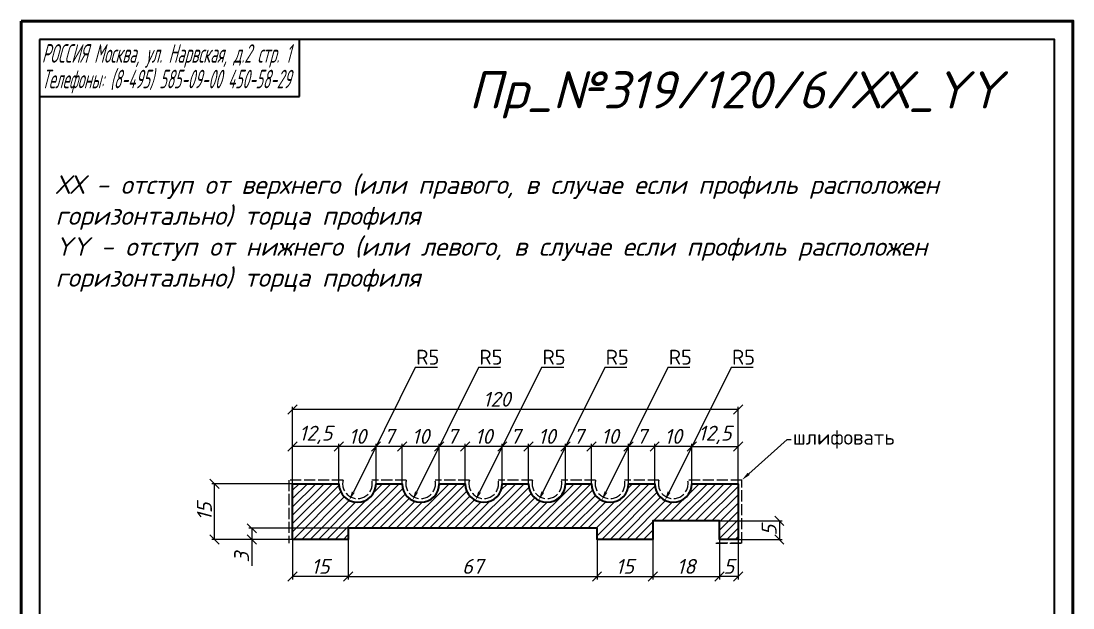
# Model space of a CAD drawing. Header units: millimetres. Extents: x 2858 to 3141, y 118 to 513.
# Drawn here: x 2858.1 to 3141.4, y 354.6 to 512.6 of the extents above; entities that cross this region are included whole.
import ezdxf
from ezdxf import colors
from ezdxf.entities.mleader import LeaderData, LeaderLine
from ezdxf.enums import TextEntityAlignment as Align
from ezdxf.math import Vec2, Vec3

# ---------------------------------------------------------------- set-up
doc = ezdxf.new("R2010")
doc.units = ezdxf.units.MM
doc.linetypes.add('ACAD_ISO02W100', pattern=[15, 12, -3])
doc.layers.get('0').update_dxf_attribs({"lineweight": 13})
for name, color, linetype, lineweight in [('Пр_№319', 1, 'Continuous', 35), ('служебный слой ЛИНИИ ПУНКТИРНЫЕ', 7, 'ACAD_ISO02W100', 13), ('служебный слой НАДПИСИ', 7, 'Continuous', 13), ('служебный слой ПОЗИЦИИ', 7, 'Continuous', 13), ('служебный слой РАЗМЕРЫ', 7, 'Continuous', 9), ('служебный слой ШТАМП', 7, 'Continuous', 30), ('служебный слой ШТРИХОВКА', 7, 'Continuous', 5)]:
    doc.layers.add(name, color=color, linetype=linetype, lineweight=lineweight)
doc.styles.add('ЕСКД', font='isocpeur.ttf', dxfattribs={"oblique": 15})
doc.styles.add('ЕСКД профили размеры', font='isocpeur.ttf')
doc.styles.add('ЕСКД штамп_текст', font='isocpeur.ttf')
doc.dimstyles.new('ЕСКД', dxfattribs={"dimtxt": 3.5, "dimasz": 2.5, "dimexe": 0.25, "dimexo": 0, "dimgap": 0.35, "dimtad": 1, "dimdec": 1, "dimzin": 9, "dimtxsty": 'ЕСКД', "dimblk": 'OBLIQUE', "dimcen": 0, "dimclrd": 256, "dimclre": 256, "dimclrt": 256, "dimadec": 1, "dimazin": 0, "dimtfac": 1, "dimtdec": 1, "dimtmove": 0, "dimatfit": 3, "dimldrblk": 'DOTSMALL', "dimfxl": 1, "dimlwd": -1, "dimlwe": -1, "dimarcsym": 0})
doc.dimstyles.new('ЕСКД профили$4', dxfattribs={"dimtxt": 1.5, "dimasz": 1, "dimexe": 0.3, "dimexo": 0, "dimgap": 0.35, "dimtad": 1, "dimtoh": 1, "dimdec": 1, "dimzin": 9, "dimtxsty": 'ЕСКД профили размеры', "dimblk": 'OBLIQUE', "dimcen": 0, "dimse1": 1, "dimclrd": 256, "dimclre": 256, "dimclrt": 256, "dimadec": 1, "dimazin": 0, "dimtfac": 1, "dimtdec": 1, "dimtofl": 0, "dimtmove": 0, "dimatfit": 3, "dimldrblk": 'DOTSMALL', "dimfxl": 1, "dimlwd": -1, "dimlwe": -1, "dimarcsym": 2})

# ---------------------------------------------------------------- blocks, each defined once
blk = doc.blocks.new('_OBLIQUE')
at = {"color": 0, "linetype": 'ByBlock'}
blk.add_line((-0.5, -0.5), (0.5, 0.5), dxfattribs=at)
blk = doc.blocks.new('*D868')
at = {"layer": 'Defpoints', "color": 0, "transparency": 16777216}
for p in [(2946.24, 376.05), (2920.24, 373.05), (2931.24, 373.05)]:
    blk.add_point(p, dxfattribs=at)
at = {"layer": 'служебный слой РАЗМЕРЫ', "transparency": 16777216}
for p, q in [((2946.24, 376.05), (2919.49, 376.05)), ((2920.24, 376.05), (2920.24, 373.05)), ((2931.24, 373.05), (2919.49, 373.05)), ((2920.24, 373.05), (2920.24, 365.97))]:
    blk.add_line(p, q, dxfattribs=at)
at = {"layer": 'служебный слой РАЗМЕРЫ', "transparency": 16777216, "xscale": 2.5, "yscale": 2.5, "zscale": 2.5}
for p, rotation in [((2920.24, 376.05), 90), ((2920.24, 373.05), 270)]:
    blk.add_blockref('_OBLIQUE', p, dxfattribs=dict(at, rotation=rotation))
at = {"layer": 'служебный слой РАЗМЕРЫ', "transparency": 16777216, "insert": (2917.49, 368.26), "char_height": 4, "attachment_point": 5, "rotation": 90, "style": 'ЕСКД'}
blk.add_mtext('3', dxfattribs=at)
blk = doc.blocks.new('_DotSmall')
at = {"color": 0, "linetype": 'ByBlock', "lineweight": -3, "const_width": 0.5}
blk.add_lwpolyline([(-0.0625, 0, 1), (0.0625, 0, 1)], format="xyb", close=True, dxfattribs=at)
blk = doc.blocks.new('*D867')
at = {"layer": 'Defpoints', "color": 0, "transparency": 16777216}
for p in [(2910.24, 388.05), (2931.24, 388.05), (2931.24, 373.05)]:
    blk.add_point(p, dxfattribs=at)
at = {"layer": 'служебный слой РАЗМЕРЫ', "transparency": 16777216}
for p, q in [((2931.24, 388.05), (2909.49, 388.05)), ((2910.24, 373.05), (2910.24, 388.05)), ((2931.24, 373.05), (2909.49, 373.05))]:
    blk.add_line(p, q, dxfattribs=at)
at = {"layer": 'служебный слой РАЗМЕРЫ', "transparency": 16777216, "xscale": 2.5, "yscale": 2.5, "zscale": 2.5}
for p, rotation in [((2910.24, 388.05), 90), ((2910.24, 373.05), 270)]:
    blk.add_blockref('_OBLIQUE', p, dxfattribs=dict(at, rotation=rotation))
at = {"layer": 'служебный слой РАЗМЕРЫ', "transparency": 16777216, "insert": (2907.49, 380.55), "char_height": 4, "attachment_point": 5, "rotation": 90, "style": 'ЕСКД'}
blk.add_mtext('15', dxfattribs=at)
blk = doc.blocks.new('*D866')
at = {"layer": 'Defpoints', "color": 0, "transparency": 16777216}
for p in [(3046.24, 378.05), (3051.24, 373.05), (3062.35, 373.05)]:
    blk.add_point(p, dxfattribs=at)
at = {"layer": 'служебный слой РАЗМЕРЫ', "transparency": 16777216}
for p, q in [((3046.24, 378.05), (3063.1, 378.05)), ((3062.35, 378.05), (3062.35, 373.05)), ((3051.24, 373.05), (3063.1, 373.05))]:
    blk.add_line(p, q, dxfattribs=at)
at = {"layer": 'служебный слой РАЗМЕРЫ', "transparency": 16777216, "xscale": 2.5, "yscale": 2.5, "zscale": 2.5}
for p, rotation in [((3062.35, 378.05), 90), ((3062.35, 373.05), 270)]:
    blk.add_blockref('_OBLIQUE', p, dxfattribs=dict(at, rotation=rotation))
at = {"layer": 'служебный слой РАЗМЕРЫ', "transparency": 16777216, "insert": (3059.6, 375.55), "char_height": 4, "attachment_point": 5, "rotation": 90, "style": 'ЕСКД'}
blk.add_mtext('5', dxfattribs=at)
blk = doc.blocks.new('*D865')
at = {"layer": 'Defpoints', "color": 0, "transparency": 16777216}
for p in [(3013.24, 373.05), (3028.24, 373.05), (3028.24, 363.05)]:
    blk.add_point(p, dxfattribs=at)
at = {"layer": 'служебный слой РАЗМЕРЫ', "transparency": 16777216}
for p, q in [((3013.24, 373.05), (3013.24, 362.3)), ((3028.24, 373.05), (3028.24, 362.3)), ((3013.24, 363.05), (3028.24, 363.05))]:
    blk.add_line(p, q, dxfattribs=at)
at = {"layer": 'служебный слой РАЗМЕРЫ', "transparency": 16777216, "xscale": 2.5, "yscale": 2.5, "zscale": 2.5, "rotation": 180}
blk.add_blockref('_OBLIQUE', (3013.24, 363.05), dxfattribs=at)
at = {"layer": 'служебный слой РАЗМЕРЫ', "transparency": 16777216, "xscale": 2.5, "yscale": 2.5, "zscale": 2.5}
blk.add_blockref('_OBLIQUE', (3028.24, 363.05), dxfattribs=at)
at = {"layer": 'служебный слой РАЗМЕРЫ', "transparency": 16777216, "insert": (3020.74, 365.8), "char_height": 4, "attachment_point": 5, "style": 'ЕСКД'}
blk.add_mtext('15', dxfattribs=at)
blk = doc.blocks.new('*D864')
at = {"layer": 'Defpoints', "color": 0, "transparency": 16777216}
for p in [(2931.24, 373.05), (2946.24, 373.05), (2931.24, 363.05)]:
    blk.add_point(p, dxfattribs=at)
at = {"layer": 'служебный слой РАЗМЕРЫ', "transparency": 16777216}
for p, q in [((2931.24, 373.05), (2931.24, 362.3)), ((2946.24, 373.05), (2946.24, 362.3)), ((2946.24, 363.05), (2931.24, 363.05))]:
    blk.add_line(p, q, dxfattribs=at)
at = {"layer": 'служебный слой РАЗМЕРЫ', "transparency": 16777216, "xscale": 2.5, "yscale": 2.5, "zscale": 2.5, "rotation": 180}
blk.add_blockref('_OBLIQUE', (2931.24, 363.05), dxfattribs=at)
at = {"layer": 'служебный слой РАЗМЕРЫ', "transparency": 16777216, "xscale": 2.5, "yscale": 2.5, "zscale": 2.5}
blk.add_blockref('_OBLIQUE', (2946.24, 363.05), dxfattribs=at)
at = {"layer": 'служебный слой РАЗМЕРЫ', "transparency": 16777216, "insert": (2938.74, 365.8), "char_height": 4, "attachment_point": 5, "style": 'ЕСКД'}
blk.add_mtext('15', dxfattribs=at)
blk = doc.blocks.new('*D863')
at = {"layer": 'Defpoints', "color": 0, "transparency": 16777216}
for p in [(3046.24, 373.05), (3051.24, 373.05), (3046.24, 363.05)]:
    blk.add_point(p, dxfattribs=at)
at = {"layer": 'служебный слой РАЗМЕРЫ', "transparency": 16777216}
for p, q in [((3046.24, 373.05), (3046.24, 362.3)), ((3051.24, 373.05), (3051.24, 362.3)), ((3051.24, 363.05), (3046.24, 363.05))]:
    blk.add_line(p, q, dxfattribs=at)
at = {"layer": 'служебный слой РАЗМЕРЫ', "transparency": 16777216, "xscale": 2.5, "yscale": 2.5, "zscale": 2.5, "rotation": 180}
blk.add_blockref('_OBLIQUE', (3046.24, 363.05), dxfattribs=at)
at = {"layer": 'служебный слой РАЗМЕРЫ', "transparency": 16777216, "xscale": 2.5, "yscale": 2.5, "zscale": 2.5}
blk.add_blockref('_OBLIQUE', (3051.24, 363.05), dxfattribs=at)
at = {"layer": 'служебный слой РАЗМЕРЫ', "transparency": 16777216, "insert": (3048.74, 365.8), "char_height": 4, "attachment_point": 5, "style": 'ЕСКД'}
blk.add_mtext('5', dxfattribs=at)
blk = doc.blocks.new('*D862')
at = {"layer": 'Defpoints', "color": 0, "transparency": 16777216}
for p in [(2946.24, 373.05), (3013.24, 373.05), (3013.24, 363.05)]:
    blk.add_point(p, dxfattribs=at)
at = {"layer": 'служебный слой РАЗМЕРЫ', "transparency": 16777216}
for p, q in [((2946.24, 373.05), (2946.24, 362.3)), ((3013.24, 373.05), (3013.24, 362.3)), ((2946.24, 363.05), (3013.24, 363.05))]:
    blk.add_line(p, q, dxfattribs=at)
at = {"layer": 'служебный слой РАЗМЕРЫ', "transparency": 16777216, "xscale": 2.5, "yscale": 2.5, "zscale": 2.5, "rotation": 180}
blk.add_blockref('_OBLIQUE', (2946.24, 363.05), dxfattribs=at)
at = {"layer": 'служебный слой РАЗМЕРЫ', "transparency": 16777216, "xscale": 2.5, "yscale": 2.5, "zscale": 2.5}
blk.add_blockref('_OBLIQUE', (3013.24, 363.05), dxfattribs=at)
at = {"layer": 'служебный слой РАЗМЕРЫ', "transparency": 16777216, "insert": (2979.74, 365.8), "char_height": 4, "attachment_point": 5, "style": 'ЕСКД'}
blk.add_mtext('67', dxfattribs=at)
blk = doc.blocks.new('*D861')
at = {"layer": 'Defpoints', "color": 0, "transparency": 16777216}
for p in [(3028.24, 373.05), (3046.24, 373.05), (3046.24, 363.05)]:
    blk.add_point(p, dxfattribs=at)
at = {"layer": 'служебный слой РАЗМЕРЫ', "transparency": 16777216}
for p, q in [((3028.24, 373.05), (3028.24, 362.3)), ((3046.24, 373.05), (3046.24, 362.3)), ((3028.24, 363.05), (3046.24, 363.05))]:
    blk.add_line(p, q, dxfattribs=at)
at = {"layer": 'служебный слой РАЗМЕРЫ', "transparency": 16777216, "xscale": 2.5, "yscale": 2.5, "zscale": 2.5, "rotation": 180}
blk.add_blockref('_OBLIQUE', (3028.24, 363.05), dxfattribs=at)
at = {"layer": 'служебный слой РАЗМЕРЫ', "transparency": 16777216, "xscale": 2.5, "yscale": 2.5, "zscale": 2.5}
blk.add_blockref('_OBLIQUE', (3046.24, 363.05), dxfattribs=at)
at = {"layer": 'служебный слой РАЗМЕРЫ', "transparency": 16777216, "insert": (3037.24, 365.8), "char_height": 4, "attachment_point": 5, "style": 'ЕСКД'}
blk.add_mtext('18', dxfattribs=at)
blk = doc.blocks.new('*D886')
at = {"layer": 'Defpoints', "color": 0, "transparency": 16777216}
for p in [(3035.99, 392.52), (3033.77, 388.05)]:
    blk.add_point(p, dxfattribs=at)
at = {"layer": 'служебный слой РАЗМЕРЫ', "transparency": 16777216}
for p, q in [((3049.34, 419.38), (3032.65, 385.81)), ((3055.29, 419.38), (3049.34, 419.38))]:
    blk.add_line(p, q, dxfattribs=at)
blk.add_solid([(3032.28, 385.99), (3033.03, 385.62), (3031.54, 383.57)], dxfattribs=at)
at = {"layer": 'служебный слой РАЗМЕРЫ', "transparency": 16777216, "insert": (3052.69, 422.13), "char_height": 4, "attachment_point": 5, "style": 'ЕСКД профили размеры'}
blk.add_mtext('R5', dxfattribs=at)
blk = doc.blocks.new('*D885')
at = {"layer": 'Defpoints', "color": 0, "transparency": 16777216}
for p in [(3018.97, 392.52), (3016.74, 388.05)]:
    blk.add_point(p, dxfattribs=at)
at = {"layer": 'служебный слой РАЗМЕРЫ', "transparency": 16777216}
for p, q in [((3032.32, 419.38), (3015.63, 385.81)), ((3038.27, 419.38), (3032.32, 419.38))]:
    blk.add_line(p, q, dxfattribs=at)
blk.add_solid([(3015.26, 385.99), (3016, 385.62), (3014.52, 383.57)], dxfattribs=at)
at = {"layer": 'служебный слой РАЗМЕРЫ', "transparency": 16777216, "insert": (3035.67, 422.13), "char_height": 4, "attachment_point": 5, "style": 'ЕСКД профили размеры'}
blk.add_mtext('R5', dxfattribs=at)
blk = doc.blocks.new('*D884')
at = {"layer": 'Defpoints', "color": 0, "transparency": 16777216}
for p in [(3001.98, 392.52), (2999.75, 388.05)]:
    blk.add_point(p, dxfattribs=at)
at = {"layer": 'служебный слой РАЗМЕРЫ', "transparency": 16777216}
for p, q in [((3015.33, 419.38), (2998.64, 385.81)), ((3021.28, 419.38), (3015.33, 419.38))]:
    blk.add_line(p, q, dxfattribs=at)
blk.add_solid([(2998.27, 385.99), (2999.01, 385.62), (2997.53, 383.57)], dxfattribs=at)
at = {"layer": 'служебный слой РАЗМЕРЫ', "transparency": 16777216, "insert": (3018.68, 422.13), "char_height": 4, "attachment_point": 5, "style": 'ЕСКД профили размеры'}
blk.add_mtext('R5', dxfattribs=at)
blk = doc.blocks.new('*D883')
at = {"layer": 'Defpoints', "color": 0, "transparency": 16777216}
for p in [(2984.96, 392.52), (2982.73, 388.05)]:
    blk.add_point(p, dxfattribs=at)
at = {"layer": 'служебный слой РАЗМЕРЫ', "transparency": 16777216}
for p, q in [((2998.31, 419.38), (2981.62, 385.81)), ((3004.26, 419.38), (2998.31, 419.38))]:
    blk.add_line(p, q, dxfattribs=at)
blk.add_solid([(2981.24, 385.99), (2981.99, 385.62), (2980.51, 383.57)], dxfattribs=at)
at = {"layer": 'служебный слой РАЗМЕРЫ', "transparency": 16777216, "insert": (3001.66, 422.13), "char_height": 4, "attachment_point": 5, "style": 'ЕСКД профили размеры'}
blk.add_mtext('R5', dxfattribs=at)
blk = doc.blocks.new('*D882')
at = {"layer": 'Defpoints', "color": 0, "transparency": 16777216}
for p in [(2967.96, 392.52), (2965.73, 388.05)]:
    blk.add_point(p, dxfattribs=at)
at = {"layer": 'служебный слой РАЗМЕРЫ', "transparency": 16777216}
for p, q in [((2981.31, 419.38), (2964.62, 385.81)), ((2987.26, 419.38), (2981.31, 419.38))]:
    blk.add_line(p, q, dxfattribs=at)
blk.add_solid([(2964.24, 385.99), (2964.99, 385.62), (2963.51, 383.57)], dxfattribs=at)
at = {"layer": 'служебный слой РАЗМЕРЫ', "transparency": 16777216, "insert": (2984.66, 422.13), "char_height": 4, "attachment_point": 5, "style": 'ЕСКД профили размеры'}
blk.add_mtext('R5', dxfattribs=at)
blk = doc.blocks.new('*D888')
at = {"layer": 'Defpoints', "color": 0, "transparency": 16777216}
for p in [(2950.94, 392.52), (2948.71, 388.05)]:
    blk.add_point(p, dxfattribs=at)
at = {"layer": 'служебный слой РАЗМЕРЫ', "transparency": 16777216}
for p, q in [((2964.29, 419.38), (2947.6, 385.81)), ((2970.24, 419.38), (2964.29, 419.38))]:
    blk.add_line(p, q, dxfattribs=at)
blk.add_solid([(2947.22, 385.99), (2947.97, 385.62), (2946.48, 383.57)], dxfattribs=at)
at = {"layer": 'служебный слой РАЗМЕРЫ', "transparency": 16777216, "insert": (2967.64, 422.13), "char_height": 4, "attachment_point": 5, "style": 'ЕСКД профили размеры'}
blk.add_mtext('R5', dxfattribs=at)
blk = doc.blocks.new('*D887')
at = {"layer": 'Defpoints', "color": 0, "transparency": 16777216}
for p in [(3051.24, 398.05), (3038.77, 388.05), (3051.24, 388.05)]:
    blk.add_point(p, dxfattribs=at)
at = {"layer": 'служебный слой РАЗМЕРЫ', "transparency": 16777216}
for p, q in [((3038.77, 388.05), (3038.77, 398.8)), ((3038.77, 398.05), (3051.24, 398.05)), ((3051.24, 388.05), (3051.24, 398.8))]:
    blk.add_line(p, q, dxfattribs=at)
at = {"layer": 'служебный слой РАЗМЕРЫ', "transparency": 16777216, "xscale": 2.5, "yscale": 2.5, "zscale": 2.5, "rotation": 180}
blk.add_blockref('_OBLIQUE', (3038.77, 398.05), dxfattribs=at)
at = {"layer": 'служебный слой РАЗМЕРЫ', "transparency": 16777216, "xscale": 2.5, "yscale": 2.5, "zscale": 2.5}
blk.add_blockref('_OBLIQUE', (3051.24, 398.05), dxfattribs=at)
at = {"layer": 'служебный слой РАЗМЕРЫ', "transparency": 16777216, "insert": (3045, 401.2), "char_height": 4, "attachment_point": 5, "style": 'ЕСКД'}
blk.add_mtext('12,5', dxfattribs=at)
blk = doc.blocks.new('*D881')
at = {"layer": 'Defpoints', "color": 0, "transparency": 16777216}
for p in [(2931.24, 398.05), (2931.24, 388.05), (2943.71, 388.05)]:
    blk.add_point(p, dxfattribs=at)
at = {"layer": 'служебный слой РАЗМЕРЫ', "transparency": 16777216}
for p, q in [((2931.24, 388.05), (2931.24, 398.8)), ((2943.71, 398.05), (2931.24, 398.05)), ((2943.71, 388.05), (2943.71, 398.8))]:
    blk.add_line(p, q, dxfattribs=at)
at = {"layer": 'служебный слой РАЗМЕРЫ', "transparency": 16777216, "xscale": 2.5, "yscale": 2.5, "zscale": 2.5, "rotation": 180}
blk.add_blockref('_OBLIQUE', (2931.24, 398.05), dxfattribs=at)
at = {"layer": 'служебный слой РАЗМЕРЫ', "transparency": 16777216, "xscale": 2.5, "yscale": 2.5, "zscale": 2.5}
blk.add_blockref('_OBLIQUE', (2943.71, 398.05), dxfattribs=at)
at = {"layer": 'служебный слой РАЗМЕРЫ', "transparency": 16777216, "insert": (2937.47, 401.2), "char_height": 4, "attachment_point": 5, "style": 'ЕСКД'}
blk.add_mtext('12,5', dxfattribs=at)
blk = doc.blocks.new('*D880')
at = {"layer": 'Defpoints', "color": 0, "transparency": 16777216}
for p in [(2943.71, 398.05), (2943.71, 388.05), (2953.71, 388.05)]:
    blk.add_point(p, dxfattribs=at)
at = {"layer": 'служебный слой РАЗМЕРЫ', "transparency": 16777216}
for p, q in [((2943.71, 388.05), (2943.71, 398.8)), ((2953.71, 398.05), (2943.71, 398.05)), ((2953.71, 388.05), (2953.71, 398.8))]:
    blk.add_line(p, q, dxfattribs=at)
at = {"layer": 'служебный слой РАЗМЕРЫ', "transparency": 16777216, "xscale": 2.5, "yscale": 2.5, "zscale": 2.5, "rotation": 180}
blk.add_blockref('_OBLIQUE', (2943.71, 398.05), dxfattribs=at)
at = {"layer": 'служебный слой РАЗМЕРЫ', "transparency": 16777216, "xscale": 2.5, "yscale": 2.5, "zscale": 2.5}
blk.add_blockref('_OBLIQUE', (2953.71, 398.05), dxfattribs=at)
at = {"layer": 'служебный слой РАЗМЕРЫ', "transparency": 16777216, "insert": (2948.71, 400.8), "char_height": 4, "attachment_point": 5, "style": 'ЕСКД'}
blk.add_mtext('10', dxfattribs=at)
blk = doc.blocks.new('*D879')
at = {"layer": 'Defpoints', "color": 0, "transparency": 16777216}
for p in [(2953.71, 398.05), (2953.71, 388.05), (2960.73, 388.05)]:
    blk.add_point(p, dxfattribs=at)
at = {"layer": 'служебный слой РАЗМЕРЫ', "transparency": 16777216}
for p, q in [((2953.71, 388.05), (2953.71, 398.8)), ((2960.73, 398.05), (2953.71, 398.05)), ((2960.73, 388.05), (2960.73, 398.8))]:
    blk.add_line(p, q, dxfattribs=at)
at = {"layer": 'служебный слой РАЗМЕРЫ', "transparency": 16777216, "xscale": 2.5, "yscale": 2.5, "zscale": 2.5, "rotation": 180}
blk.add_blockref('_OBLIQUE', (2953.71, 398.05), dxfattribs=at)
at = {"layer": 'служебный слой РАЗМЕРЫ', "transparency": 16777216, "xscale": 2.5, "yscale": 2.5, "zscale": 2.5}
blk.add_blockref('_OBLIQUE', (2960.73, 398.05), dxfattribs=at)
at = {"layer": 'служебный слой РАЗМЕРЫ', "transparency": 16777216, "insert": (2957.22, 400.8), "char_height": 4, "attachment_point": 5, "style": 'ЕСКД'}
blk.add_mtext('7', dxfattribs=at)
blk = doc.blocks.new('*D878')
at = {"layer": 'Defpoints', "color": 0, "transparency": 16777216}
for p in [(2960.73, 398.05), (2960.73, 388.05), (2970.73, 388.05)]:
    blk.add_point(p, dxfattribs=at)
at = {"layer": 'служебный слой РАЗМЕРЫ', "transparency": 16777216}
for p, q in [((2960.73, 388.05), (2960.73, 398.8)), ((2970.73, 398.05), (2960.73, 398.05)), ((2970.73, 388.05), (2970.73, 398.8))]:
    blk.add_line(p, q, dxfattribs=at)
at = {"layer": 'служебный слой РАЗМЕРЫ', "transparency": 16777216, "xscale": 2.5, "yscale": 2.5, "zscale": 2.5, "rotation": 180}
blk.add_blockref('_OBLIQUE', (2960.73, 398.05), dxfattribs=at)
at = {"layer": 'служебный слой РАЗМЕРЫ', "transparency": 16777216, "xscale": 2.5, "yscale": 2.5, "zscale": 2.5}
blk.add_blockref('_OBLIQUE', (2970.73, 398.05), dxfattribs=at)
at = {"layer": 'служебный слой РАЗМЕРЫ', "transparency": 16777216, "insert": (2965.73, 400.8), "char_height": 4, "attachment_point": 5, "style": 'ЕСКД'}
blk.add_mtext('10', dxfattribs=at)
blk = doc.blocks.new('*D877')
at = {"layer": 'Defpoints', "color": 0, "transparency": 16777216}
for p in [(2970.73, 398.05), (2970.73, 388.05), (2977.73, 388.05)]:
    blk.add_point(p, dxfattribs=at)
at = {"layer": 'служебный слой РАЗМЕРЫ', "transparency": 16777216}
for p, q in [((2970.73, 388.05), (2970.73, 398.8)), ((2977.73, 398.05), (2970.73, 398.05)), ((2977.73, 388.05), (2977.73, 398.8))]:
    blk.add_line(p, q, dxfattribs=at)
at = {"layer": 'служебный слой РАЗМЕРЫ', "transparency": 16777216, "xscale": 2.5, "yscale": 2.5, "zscale": 2.5, "rotation": 180}
blk.add_blockref('_OBLIQUE', (2970.73, 398.05), dxfattribs=at)
at = {"layer": 'служебный слой РАЗМЕРЫ', "transparency": 16777216, "xscale": 2.5, "yscale": 2.5, "zscale": 2.5}
blk.add_blockref('_OBLIQUE', (2977.73, 398.05), dxfattribs=at)
at = {"layer": 'служебный слой РАЗМЕРЫ', "transparency": 16777216, "insert": (2974.23, 400.8), "char_height": 4, "attachment_point": 5, "style": 'ЕСКД'}
blk.add_mtext('7', dxfattribs=at)
blk = doc.blocks.new('*D876')
at = {"layer": 'Defpoints', "color": 0, "transparency": 16777216}
for p in [(2977.73, 398.05), (2977.73, 388.05), (2987.73, 388.05)]:
    blk.add_point(p, dxfattribs=at)
at = {"layer": 'служебный слой РАЗМЕРЫ', "transparency": 16777216}
for p, q in [((2977.73, 388.05), (2977.73, 398.8)), ((2987.73, 398.05), (2977.73, 398.05)), ((2987.73, 388.05), (2987.73, 398.8))]:
    blk.add_line(p, q, dxfattribs=at)
at = {"layer": 'служебный слой РАЗМЕРЫ', "transparency": 16777216, "xscale": 2.5, "yscale": 2.5, "zscale": 2.5, "rotation": 180}
blk.add_blockref('_OBLIQUE', (2977.73, 398.05), dxfattribs=at)
at = {"layer": 'служебный слой РАЗМЕРЫ', "transparency": 16777216, "xscale": 2.5, "yscale": 2.5, "zscale": 2.5}
blk.add_blockref('_OBLIQUE', (2987.73, 398.05), dxfattribs=at)
at = {"layer": 'служебный слой РАЗМЕРЫ', "transparency": 16777216, "insert": (2982.73, 400.8), "char_height": 4, "attachment_point": 5, "style": 'ЕСКД'}
blk.add_mtext('10', dxfattribs=at)
blk = doc.blocks.new('*D875')
at = {"layer": 'Defpoints', "color": 0, "transparency": 16777216}
for p in [(2987.73, 398.05), (2987.73, 388.05), (2994.75, 388.05)]:
    blk.add_point(p, dxfattribs=at)
at = {"layer": 'служебный слой РАЗМЕРЫ', "transparency": 16777216}
for p, q in [((2987.73, 388.05), (2987.73, 398.8)), ((2994.75, 398.05), (2987.73, 398.05)), ((2994.75, 388.05), (2994.75, 398.8))]:
    blk.add_line(p, q, dxfattribs=at)
at = {"layer": 'служебный слой РАЗМЕРЫ', "transparency": 16777216, "xscale": 2.5, "yscale": 2.5, "zscale": 2.5, "rotation": 180}
blk.add_blockref('_OBLIQUE', (2987.73, 398.05), dxfattribs=at)
at = {"layer": 'служебный слой РАЗМЕРЫ', "transparency": 16777216, "xscale": 2.5, "yscale": 2.5, "zscale": 2.5}
blk.add_blockref('_OBLIQUE', (2994.75, 398.05), dxfattribs=at)
at = {"layer": 'служебный слой РАЗМЕРЫ', "transparency": 16777216, "insert": (2991.24, 400.8), "char_height": 4, "attachment_point": 5, "style": 'ЕСКД'}
blk.add_mtext('7', dxfattribs=at)
blk = doc.blocks.new('*D874')
at = {"layer": 'Defpoints', "color": 0, "transparency": 16777216}
for p in [(2994.75, 398.05), (2994.75, 388.05), (3004.75, 388.05)]:
    blk.add_point(p, dxfattribs=at)
at = {"layer": 'служебный слой РАЗМЕРЫ', "transparency": 16777216}
for p, q in [((2994.75, 388.05), (2994.75, 398.8)), ((3004.75, 398.05), (2994.75, 398.05)), ((3004.75, 388.05), (3004.75, 398.8))]:
    blk.add_line(p, q, dxfattribs=at)
at = {"layer": 'служебный слой РАЗМЕРЫ', "transparency": 16777216, "xscale": 2.5, "yscale": 2.5, "zscale": 2.5, "rotation": 180}
blk.add_blockref('_OBLIQUE', (2994.75, 398.05), dxfattribs=at)
at = {"layer": 'служебный слой РАЗМЕРЫ', "transparency": 16777216, "xscale": 2.5, "yscale": 2.5, "zscale": 2.5}
blk.add_blockref('_OBLIQUE', (3004.75, 398.05), dxfattribs=at)
at = {"layer": 'служебный слой РАЗМЕРЫ', "transparency": 16777216, "insert": (2999.75, 400.8), "char_height": 4, "attachment_point": 5, "style": 'ЕСКД'}
blk.add_mtext('10', dxfattribs=at)
blk = doc.blocks.new('*D873')
at = {"layer": 'Defpoints', "color": 0, "transparency": 16777216}
for p in [(3004.75, 398.05), (3004.75, 388.05), (3011.74, 388.05)]:
    blk.add_point(p, dxfattribs=at)
at = {"layer": 'служебный слой РАЗМЕРЫ', "transparency": 16777216}
for p, q in [((3004.75, 388.05), (3004.75, 398.8)), ((3011.74, 398.05), (3004.75, 398.05)), ((3011.74, 388.05), (3011.74, 398.8))]:
    blk.add_line(p, q, dxfattribs=at)
at = {"layer": 'служебный слой РАЗМЕРЫ', "transparency": 16777216, "xscale": 2.5, "yscale": 2.5, "zscale": 2.5, "rotation": 180}
blk.add_blockref('_OBLIQUE', (3004.75, 398.05), dxfattribs=at)
at = {"layer": 'служебный слой РАЗМЕРЫ', "transparency": 16777216, "xscale": 2.5, "yscale": 2.5, "zscale": 2.5}
blk.add_blockref('_OBLIQUE', (3011.74, 398.05), dxfattribs=at)
at = {"layer": 'служебный слой РАЗМЕРЫ', "transparency": 16777216, "insert": (3008.25, 400.8), "char_height": 4, "attachment_point": 5, "style": 'ЕСКД'}
blk.add_mtext('7', dxfattribs=at)
blk = doc.blocks.new('*D872')
at = {"layer": 'Defpoints', "color": 0, "transparency": 16777216}
for p in [(3011.74, 398.05), (3011.74, 388.05), (3021.74, 388.05)]:
    blk.add_point(p, dxfattribs=at)
at = {"layer": 'служебный слой РАЗМЕРЫ', "transparency": 16777216}
for p, q in [((3011.74, 388.05), (3011.74, 398.8)), ((3021.74, 398.05), (3011.74, 398.05)), ((3021.74, 388.05), (3021.74, 398.8))]:
    blk.add_line(p, q, dxfattribs=at)
at = {"layer": 'служебный слой РАЗМЕРЫ', "transparency": 16777216, "xscale": 2.5, "yscale": 2.5, "zscale": 2.5, "rotation": 180}
blk.add_blockref('_OBLIQUE', (3011.74, 398.05), dxfattribs=at)
at = {"layer": 'служебный слой РАЗМЕРЫ', "transparency": 16777216, "xscale": 2.5, "yscale": 2.5, "zscale": 2.5}
blk.add_blockref('_OBLIQUE', (3021.74, 398.05), dxfattribs=at)
at = {"layer": 'служебный слой РАЗМЕРЫ', "transparency": 16777216, "insert": (3016.74, 400.8), "char_height": 4, "attachment_point": 5, "style": 'ЕСКД'}
blk.add_mtext('10', dxfattribs=at)
blk = doc.blocks.new('*D871')
at = {"layer": 'Defpoints', "color": 0, "transparency": 16777216}
for p in [(3021.74, 398.05), (3021.74, 388.05), (3028.77, 388.05)]:
    blk.add_point(p, dxfattribs=at)
at = {"layer": 'служебный слой РАЗМЕРЫ', "transparency": 16777216}
for p, q in [((3021.74, 388.05), (3021.74, 398.8)), ((3028.77, 398.05), (3021.74, 398.05)), ((3028.77, 388.05), (3028.77, 398.8))]:
    blk.add_line(p, q, dxfattribs=at)
at = {"layer": 'служебный слой РАЗМЕРЫ', "transparency": 16777216, "xscale": 2.5, "yscale": 2.5, "zscale": 2.5, "rotation": 180}
blk.add_blockref('_OBLIQUE', (3021.74, 398.05), dxfattribs=at)
at = {"layer": 'служебный слой РАЗМЕРЫ', "transparency": 16777216, "xscale": 2.5, "yscale": 2.5, "zscale": 2.5}
blk.add_blockref('_OBLIQUE', (3028.77, 398.05), dxfattribs=at)
at = {"layer": 'служебный слой РАЗМЕРЫ', "transparency": 16777216, "insert": (3025.25, 400.8), "char_height": 4, "attachment_point": 5, "style": 'ЕСКД'}
blk.add_mtext('7', dxfattribs=at)
blk = doc.blocks.new('*D870')
at = {"layer": 'Defpoints', "color": 0, "transparency": 16777216}
for p in [(3028.77, 398.05), (3028.77, 388.05), (3038.77, 388.05)]:
    blk.add_point(p, dxfattribs=at)
at = {"layer": 'служебный слой РАЗМЕРЫ', "transparency": 16777216}
for p, q in [((3028.77, 388.05), (3028.77, 398.8)), ((3038.77, 398.05), (3028.77, 398.05)), ((3038.77, 388.05), (3038.77, 398.8))]:
    blk.add_line(p, q, dxfattribs=at)
at = {"layer": 'служебный слой РАЗМЕРЫ', "transparency": 16777216, "xscale": 2.5, "yscale": 2.5, "zscale": 2.5, "rotation": 180}
blk.add_blockref('_OBLIQUE', (3028.77, 398.05), dxfattribs=at)
at = {"layer": 'служебный слой РАЗМЕРЫ', "transparency": 16777216, "xscale": 2.5, "yscale": 2.5, "zscale": 2.5}
blk.add_blockref('_OBLIQUE', (3038.77, 398.05), dxfattribs=at)
at = {"layer": 'служебный слой РАЗМЕРЫ', "transparency": 16777216, "insert": (3033.77, 400.8), "char_height": 4, "attachment_point": 5, "style": 'ЕСКД'}
blk.add_mtext('10', dxfattribs=at)
blk = doc.blocks.new('*D869')
at = {"layer": 'Defpoints', "color": 0, "transparency": 16777216}
for p in [(2931.24, 408.05), (2931.24, 388.05), (3051.24, 388.05)]:
    blk.add_point(p, dxfattribs=at)
at = {"layer": 'служебный слой РАЗМЕРЫ', "transparency": 16777216}
for p, q in [((2931.24, 388.05), (2931.24, 408.8)), ((3051.24, 408.05), (2931.24, 408.05)), ((3051.24, 388.05), (3051.24, 408.8))]:
    blk.add_line(p, q, dxfattribs=at)
at = {"layer": 'служебный слой РАЗМЕРЫ', "transparency": 16777216, "xscale": 2.5, "yscale": 2.5, "zscale": 2.5, "rotation": 180}
blk.add_blockref('_OBLIQUE', (2931.24, 408.05), dxfattribs=at)
at = {"layer": 'служебный слой РАЗМЕРЫ', "transparency": 16777216, "xscale": 2.5, "yscale": 2.5, "zscale": 2.5}
blk.add_blockref('_OBLIQUE', (3051.24, 408.05), dxfattribs=at)
at = {"layer": 'служебный слой РАЗМЕРЫ', "transparency": 16777216, "insert": (2986.25, 410.8), "char_height": 4, "attachment_point": 5, "style": 'ЕСКД'}
blk.add_mtext('120', dxfattribs=at)

msp = doc.modelspace()

# ---------------------------------------------------------------- hatches: boundary and pattern name
at = {"layer": 'служебный слой ШТРИХОВКА'}
h = msp.add_hatch(dxfattribs=at)
h.set_pattern_fill('ANSI31', color=256, scale=0.5, style=0)
h.set_pattern_definition([(45, (-4917.4048, 489.6902), (-1.122532, 1.122532), [])])
h.paths.add_polyline_path([(3013.24, 376.05), (3013.24, 373.05), (3028.24, 373.05), (3028.24, 378.05), (3046.24, 378.05), (3046.24, 373.05), (3051.24, 373.05), (3051.24, 388.05), (3038.77, 388.05, -1), (3028.77, 388.05), (3021.74, 388.05, -1), (3011.74, 388.05), (3004.75, 388.05, -1), (2994.75, 388.05), (2987.73, 388.05, -1), (2977.73, 388.05), (2970.73, 388.05, -1), (2960.73, 388.05), (2953.71, 388.05, -1), (2943.71, 388.05), (2931.24, 388.05), (2931.24, 373.05), (2946.24, 373.05), (2946.24, 376.05)])

# ---------------------------------------------------------------- linework, layer by layer
at = {"layer": 'Пр_№319'}
msp.add_lwpolyline([(2931.24, 388.05), (2943.71, 388.05, 1), (2953.71, 388.05), (2960.73, 388.05, 1), (2970.73, 388.05), (2977.73, 388.05, 1), (2987.73, 388.05), (2994.75, 388.05, 1), (3004.75, 388.05), (3011.74, 388.05, 1), (3021.74, 388.05), (3028.77, 388.05, 1), (3038.77, 388.05), (3051.24, 388.05), (3051.24, 373.05), (3046.24, 373.05), (3046.24, 378.05), (3028.24, 378.05), (3028.24, 373.05), (3013.24, 373.05), (3013.24, 376.05), (2946.24, 376.05), (2946.24, 373.05), (2931.24, 373.05)], format="xyb", close=True, dxfattribs=at)
at = {"layer": 'служебный слой ЛИНИИ ПУНКТИРНЫЕ', "ltscale": 0.25}
msp.add_lwpolyline([(3052.24, 372.05), (3045.24, 372.05), (3052.24, 372.05), (3052.24, 389.05), (3037.64, 389.05, -1.290994), (3029.89, 389.05), (3020.62, 389.05, -1.290994), (3012.87, 389.05), (3003.62, 389.05, -1.290994), (2995.88, 389.05), (2986.6, 389.05, -1.290994), (2978.86, 389.05), (2969.6, 389.05, -1.290994), (2961.86, 389.05), (2952.58, 389.05, -1.290994), (2944.84, 389.05), (2930.24, 389.05), (2930.24, 372.05), (2930.24, 372.05), (2930.24, 372.05), (2930.24, 372.05), (2930.24, 372.05), (2930.24, 372.05), (2930.24, 372.05), (2930.24, 372.05)], format="xyb", dxfattribs=at)
at = {"layer": 'служебный слой ШТАМП', "lineweight": 35}
for p, q in [((2933.09, 492.27), (2933.09, 507.62)), ((2863.09, 492.27), (2933.09, 492.27))]:
    msp.add_line(p, q, dxfattribs=at)
at = {"layer": 'служебный слой ШТАМП', "color": 6, "lineweight": 50}
msp.add_lwpolyline([(2858.09, 512.62), (2858.09, 117.69), (3141.44, 117.69), (3141.44, 512.62)], close=True, dxfattribs=at)
at = {"layer": 'служебный слой ШТАМП', "lineweight": 35}
msp.add_lwpolyline([(2863.09, 507.62), (2863.09, 122.69), (3136.44, 122.69), (3136.44, 507.62)], close=True, dxfattribs=at)

# ---------------------------------------------------------------- texts
at = {"layer": 'служебный слой НАДПИСИ', "style": 'ЕСКД', "oblique": 15}
msp.add_text('Пр_№319/120/6/ХХ_YY', height=10, dxfattribs=at).set_placement((2978.68, 489.1))
at = {"layer": 'служебный слой НАДПИСИ', "insert": (2867.38, 471.09), "char_height": 5, "attachment_point": 1, "style": 'ЕСКД'}
msp.add_mtext_dynamic_manual_height_columns('ХХ - отступ от верхнего (или правого, в случае если профиль расположен горизонтально) торца профиля\\PYY - отступ от нижнего (или левого, в случае если профиль расположен горизонтально) торца профиля', width=257.9156, gutter_width=15, heights=[0], dxfattribs=at)
at = {"layer": 'служебный слой ШТАМП', "lineweight": -3, "style": 'ЕСКД', "oblique": 15}
for s, width, p, p2 in [('РОССИЯ Москва, ул. Нарвская, д.2 стр. 1', 0.525515, (2863.69, 501.4), (2930.69, 501.4)), ('Телефоны: (8-495) 585-09-00 450-58-29', 0.531771, (2863.69, 494.51), (2930.69, 494.51))]:
    msp.add_text(s, height=5, dxfattribs=dict(at, width=width)).set_placement(p, p2, align=Align.FIT)

# ---------------------------------------------------------------- dimensions: what is measured, and where the dimension line sits
at = {"layer": 'служебный слой РАЗМЕРЫ'}
for center, mpoint, picture, middle in [((2948.71, 388.05), (2950.94, 392.52), '*D888', (2967.64, 419.38)), ((2965.73, 388.05), (2967.96, 392.52), '*D882', (2984.66, 419.38)), ((2982.73, 388.05), (2984.96, 392.52), '*D883', (3001.66, 419.38)), ((2999.75, 388.05), (3001.98, 392.52), '*D884', (3018.68, 419.38)), ((3016.74, 388.05), (3018.97, 392.52), '*D885', (3035.67, 419.38)), ((3033.77, 388.05), (3035.99, 392.52), '*D886', (3052.69, 419.38))]:
    dim = msp.add_radius_dim(center=center, mpoint=mpoint, dimstyle='ЕСКД профили$4', override={"dimtxt": 4, "dimasz": 2.5, "dimgap": 0.75, "dimsah": 1}, dxfattribs=at)
    dim.commit()
    dim.dimension.update_dxf_attribs({"geometry": picture, "text_midpoint": middle, "dimtype": 132})
dim = msp.add_linear_dim(base=(2931.24, 408.05), p1=(3051.24, 388.05), p2=(2931.24, 388.05), angle=180, dimstyle='ЕСКД', override={"dimtxt": 4, "dimasz": 2.5, "dimexe": 0.75, "dimgap": 0.75, "dimblk1": 'OBLIQUE', "dimblk2": 'OBLIQUE', "dimsah": 1}, dxfattribs=at)
dim.commit()
dim.dimension.update_dxf_attribs({"geometry": '*D869', "text_midpoint": (2986.25, 408.05), "dimtype": 128})
for base, p1, p2, angle, picture, middle in [((2931.24, 398.05), (2943.71, 388.05), (2931.24, 388.05), 180, '*D881', (2937.47, 401.2)), ((2943.71, 398.05), (2953.71, 388.05), (2943.71, 388.05), 180, '*D880', (2948.71, 400.8)), ((2953.71, 398.05), (2960.73, 388.05), (2953.71, 388.05), 180, '*D879', (2957.22, 400.8)), ((2960.73, 398.05), (2970.73, 388.05), (2960.73, 388.05), 180, '*D878', (2965.73, 400.8)), ((2970.73, 398.05), (2977.73, 388.05), (2970.73, 388.05), 180, '*D877', (2974.23, 400.8)), ((2977.73, 398.05), (2987.73, 388.05), (2977.73, 388.05), 180, '*D876', (2982.73, 400.8)), ((2987.73, 398.05), (2994.75, 388.05), (2987.73, 388.05), 180, '*D875', (2991.24, 400.8)), ((2994.75, 398.05), (3004.75, 388.05), (2994.75, 388.05), 180, '*D874', (2999.75, 400.8)), ((3004.75, 398.05), (3011.74, 388.05), (3004.75, 388.05), 180, '*D873', (3008.25, 400.8)), ((3011.74, 398.05), (3021.74, 388.05), (3011.74, 388.05), 180, '*D872', (3016.74, 400.8)), ((3021.74, 398.05), (3028.77, 388.05), (3021.74, 388.05), 180, '*D871', (3025.25, 400.8)), ((3028.77, 398.05), (3038.77, 388.05), (3028.77, 388.05), 180, '*D870', (3033.77, 400.8)), ((2910.24, 388.05), (2931.24, 373.05), (2931.24, 388.05), 90, '*D867', (2907.49, 380.55)), ((2920.24, 373.05), (2946.24, 376.05), (2931.24, 373.05), 90, '*D868', (2917.49, 368.26)), ((3062.35, 373.05), (3046.24, 378.05), (3051.24, 373.05), 90, '*D866', (3059.6, 375.55)), ((2931.24, 363.05), (2946.24, 373.05), (2931.24, 373.05), 180, '*D864', (2938.74, 365.8)), ((3046.24, 363.05), (3051.24, 373.05), (3046.24, 373.05), 180, '*D863', (3048.74, 365.8))]:
    dim = msp.add_linear_dim(base=base, p1=p1, p2=p2, angle=angle, dimstyle='ЕСКД', override={"dimtxt": 4, "dimasz": 2.5, "dimexe": 0.75, "dimgap": 0.75, "dimblk1": 'OBLIQUE', "dimblk2": 'OBLIQUE', "dimsah": 1}, dxfattribs=at)
    dim.commit()
    dim.dimension.update_dxf_attribs({"geometry": picture, "text_midpoint": middle})
for base, p1, p2, picture, middle in [((3051.24, 398.05), (3038.77, 388.05), (3051.24, 388.05), '*D887', (3045, 401.2)), ((3013.24, 363.05), (2946.24, 373.05), (3013.24, 373.05), '*D862', (2979.74, 365.8)), ((3028.24, 363.05), (3013.24, 373.05), (3028.24, 373.05), '*D865', (3020.74, 365.8)), ((3046.24, 363.05), (3028.24, 373.05), (3046.24, 373.05), '*D861', (3037.24, 365.8))]:
    dim = msp.add_linear_dim(base=base, p1=p1, p2=p2, dimstyle='ЕСКД', override={"dimtxt": 4, "dimasz": 2.5, "dimexe": 0.75, "dimgap": 0.75, "dimblk1": 'OBLIQUE', "dimblk2": 'OBLIQUE', "dimsah": 1}, dxfattribs=at)
    dim.commit()
    dim.dimension.update_dxf_attribs({"geometry": picture, "text_midpoint": middle})

# ---------------------------------------------------------------- leaders
at = {"layer": 'служебный слой ПОЗИЦИИ'}
ml = msp.add_multileader_mtext('Standard', dxfattribs=at)
ml.set_content('\\A1;шлифовать', color=256, style='ЕСКД штамп_текст')
ml.set_leader_properties(color=256, linetype='ByLayer', lineweight=-1)
ml.build(insert=Vec2(0, 0))
ml.multileader.update_dxf_attribs({"dogleg_length": 1, "arrow_head_size": 2.5})
ctx = ml.context
ctx.base_point, ctx.arrow_head_size, ctx.landing_gap_size, ctx.plane_origin = Vec3(3065.5, 399.97), 2.5, 0.5, Vec3(3085.88, 412.65)
notes = []
notes.append((ctx, [(1, (1, 1, 0), (3064.5, 399.97), (1, 0), 1, [(0, [(3052.24, 389.05)], 0, [])])]))
ctx.mtext.insert, ctx.mtext.flow_direction = Vec3(3066, 402.57), 5
for ctx, leaders in notes:
    for number, flags, end, landing, length, lines in leaders:
        leader = LeaderData()
        leader.index, (leader.has_last_leader_line, leader.has_dogleg_vector, leader.attachment_direction) = number, flags
        leader.last_leader_point, leader.dogleg_vector, leader.dogleg_length = Vec3(end), Vec3(landing), length
        for number, points, colour, breaks in lines:
            line = LeaderLine()
            line.index, line.vertices, line.color, line.breaks = number, Vec3.list(points), colors.encode_raw_color(colour), breaks
            leader.lines.append(line)
        ctx.leaders.append(leader)

doc.saveas('drawing.dxf')
